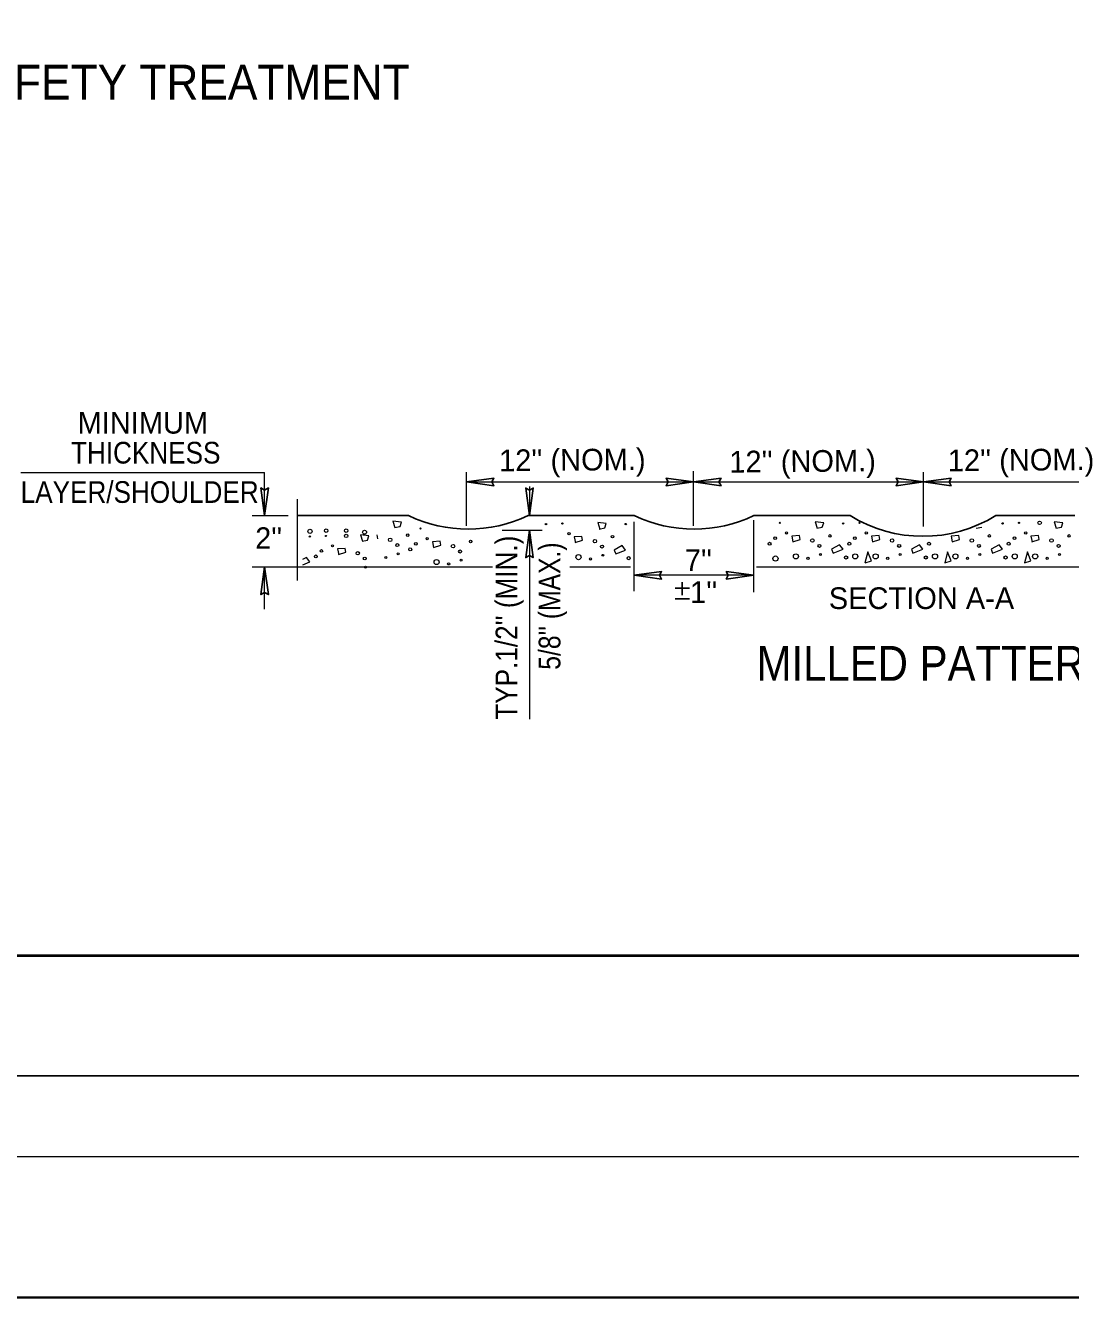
# Model space of a CAD drawing. Extents: x 2935 to 3309, y -322 to -44.
# Drawn here: x 3118.6 to 3183.7, y -322.4 to -243.2 of the extents above; entities that cross this region are included whole.
import ezdxf

# ---------------------------------------------------------------- set-up
doc = ezdxf.new("R2010")
doc.units = 0
doc.header["$LTSCALE"] = 0.54
doc.layers.add('1', color=7, linetype='Continuous', lineweight=25)

msp = doc.modelspace()

# ---------------------------------------------------------------- linework, layer by layer
at = {"layer": '1', "lineweight": 13}
for p, q in [((3118.3622, -271.0615), (3133.5323, -271.0615)), ((3133.5323, -273.7262), (3133.5323, -271.0615)), ((3146.0838, -274.3654), (3146.0838, -271.0268)), ((3160.221, -274.3654), (3160.221, -270.9734)), ((3174.5363, -274.4099), (3174.5363, -271.0268)), ((3146.0894, -271.6443), (3146.0838, -271.6443)), ((3150.0122, -271.9155), (3150.0122, -273.7292)), ((3160.2154, -271.6443), (3160.221, -271.6443)), ((3160.2266, -271.6443), (3160.221, -271.6443)), ((3174.5308, -271.6443), (3174.5363, -271.6443)), ((3174.5363, -271.6443), (3188.4954, -271.6443)), ((3174.5419, -271.6443), (3174.5363, -271.6443)), ((3135.5708, -277.7636), (3135.5708, -272.7137)), ((3132.7557, -273.7262), (3134.9883, -273.7262)), ((3133.5323, -273.7206), (3133.5323, -273.7262)), ((3150.0122, -273.7237), (3150.0122, -273.7292)), ((3156.5194, -278.4388), (3156.5194, -274.1262)), ((3163.96, -278.4885), (3163.96, -274.0142)), ((3177.8027, -274.5243), (3178.1474, -274.4539)), ((3140.5788, -275.1699), (3140.5366, -274.9377)), ((3148.3132, -274.6379), (3150.8082, -274.6379)), ((3150.0028, -274.6379), (3150.0028, -286.3975)), ((3150.0028, -274.6435), (3150.0028, -274.6379)), ((3132.7557, -276.9317), (3147.7168, -276.9317)), ((3133.5323, -279.5544), (3133.5323, -276.9317)), ((3133.5323, -276.9373), (3133.5323, -276.9317)), ((3136.1295, -276.3405), (3135.8894, -276.4757)), ((3135.9075, -276.7889), (3136.3364, -276.6164)), ((3136.3364, -276.6164), (3136.1295, -276.3405)), ((3152.5242, -276.9317), (3156.2984, -276.9317)), ((3164.136, -276.9317), (3212.0623, -276.9317)), ((3163.96, -277.4488), (3156.5194, -277.4488)), ((3156.525, -277.4488), (3156.5194, -277.4488)), ((3163.9544, -277.4488), (3163.96, -277.4488)), ((2945.0642, -313.5971), (3305.0933, -313.5971))]:
    msp.add_line(p, q, dxfattribs=at)
at = {"layer": '1'}
for p, q in [((3135.5708, -273.7292), (3142.4804, -273.7292)), ((3149.9217, -273.7292), (3156.5334, -273.7292)), ((3163.9747, -273.7292), (3169.9551, -273.7292)), ((3179.0326, -273.7292), (3183.9457, -273.7292)), ((3159.9684, -278.2491), (3159.0767, -278.2531)), ((3159.5105, -277.866), (3159.5141, -278.6842)), ((3159.9713, -278.9128), (3159.0797, -278.9167)), ((2960.0657, -308.5964), (3305.0933, -308.5964))]:
    msp.add_line(p, q, dxfattribs=at)
at = {"layer": '1', "lineweight": 40}
msp.add_line((2975.0662, -301.0962), (3300.0926, -301.0962), dxfattribs=at)
at = {"layer": '1', "lineweight": 35}
msp.add_lwpolyline([(2935.2552, -322.3793), (3309.272, -322.3793), (3309.272, -43.554), (2935.2552, -43.554)], close=True, dxfattribs=at)
at = {"layer": '1'}
for points in [[(3146.0838, -271.6443), (3147.7953, -271.4142), (3147.6635, -271.6443), (3147.7953, -271.8745)], [(3160.221, -271.6443), (3158.5095, -271.8745), (3158.6413, -271.6443), (3158.5095, -271.4142)], [(3160.221, -271.6443), (3161.9325, -271.4142), (3161.8007, -271.6443), (3161.9325, -271.8745)], [(3174.5363, -271.6443), (3172.8248, -271.8745), (3172.9567, -271.6443), (3172.8248, -271.4142)], [(3174.5363, -271.6443), (3176.2478, -271.4142), (3176.116, -271.6443), (3176.2478, -271.8745)], [(3133.5323, -273.7262), (3133.3021, -272.0147), (3133.5323, -272.1465), (3133.7624, -272.0147)], [(3150.0122, -273.7292), (3149.782, -272.0177), (3150.0122, -272.1496), (3150.2423, -272.0177)], [(3150.0028, -274.6379), (3150.233, -276.3494), (3150.0028, -276.2176), (3149.7727, -276.3494)], [(3133.5323, -276.9317), (3133.7624, -278.6432), (3133.5323, -278.5114), (3133.3021, -278.6432)], [(3156.5194, -277.4488), (3158.2309, -277.2187), (3158.0991, -277.4488), (3158.2309, -277.679)], [(3163.96, -277.4488), (3162.2485, -277.679), (3162.3803, -277.4488), (3162.2485, -277.2187)]]:
    msp.add_lwpolyline(points, close=True, dxfattribs=at)
at = {"layer": '1', "lineweight": 13}
for points in [[(3146.0838, -271.6443), (3160.221, -271.6443), (3174.5363, -271.6443)], [(3141.6132, -274.4802), (3141.9579, -274.4099), (3142.0493, -274.1355), (3141.5147, -274.0792), (3141.6413, -274.4802)], [(3154.3519, -274.5682), (3154.6967, -274.4979), (3154.7882, -274.2234), (3154.2533, -274.1672), (3154.38, -274.5682)], [(3167.8813, -274.5243), (3168.226, -274.4539), (3168.3176, -274.1795), (3167.7828, -274.1232), (3167.9094, -274.5243)], [(3182.7633, -274.5243), (3183.1081, -274.4539), (3183.1996, -274.1795), (3182.6648, -274.1232), (3182.7914, -274.5243)], [(3139.5925, -275.3333), (3139.9305, -275.2644), (3140.0202, -274.9953), (3139.4959, -274.9402), (3139.6201, -275.3333)], [(3144.0308, -275.7202), (3144.4883, -275.5655), (3144.446, -275.3332), (3143.9676, -275.3614), (3144.0378, -275.7272)], [(3152.8602, -275.4126), (3153.3176, -275.2578), (3153.2753, -275.0256), (3152.7968, -275.0537), (3152.8672, -275.4196)], [(3166.3895, -275.3687), (3166.8469, -275.2139), (3166.8047, -274.9817), (3166.3263, -275.0098), (3166.3967, -275.3757)], [(3171.3503, -275.3687), (3171.8076, -275.2139), (3171.7653, -274.9817), (3171.2868, -275.0098), (3171.3573, -275.3757)], [(3176.3108, -275.3687), (3176.7683, -275.2139), (3176.7261, -274.9817), (3176.2476, -275.0098), (3176.3179, -275.3757)], [(3181.2716, -275.3687), (3181.7289, -275.2139), (3181.6867, -274.9817), (3181.2083, -275.0098), (3181.2786, -275.3757)], [(3138.13, -276.1612), (3138.5784, -276.0094), (3138.537, -275.7817), (3138.0679, -275.8093), (3138.1368, -276.168)], [(3170.8928, -276.6634), (3171.2868, -276.5578), (3171.0688, -275.9879), (3170.8858, -276.6774)], [(3175.8536, -276.6634), (3176.2476, -276.5578), (3176.0295, -275.9879), (3175.8464, -276.6774)], [(3180.8142, -276.6634), (3181.2083, -276.5578), (3180.9902, -275.9879), (3180.8072, -276.6774)]]:
    msp.add_lwpolyline(points, dxfattribs=at)
for points in [[(3155.3792, -276.1232), (3155.9913, -275.8769), (3155.7803, -275.5955), (3155.2807, -275.8769)], [(3168.9086, -276.0793), (3169.5208, -275.8331), (3169.3097, -275.5515), (3168.8101, -275.8331)], [(3173.8693, -276.0793), (3174.4813, -275.8331), (3174.2703, -275.5515), (3173.7708, -275.8331)], [(3178.8299, -276.0793), (3179.4421, -275.8331), (3179.231, -275.5515), (3178.7313, -275.8331)]]:
    msp.add_lwpolyline(points, close=True, dxfattribs=at)
for centre, radius in [((3136.3489, -274.7109), 0.13), ((3137.3588, -274.6741), 0.1072), ((3138.6009, -274.6741), 0.1072), ((3143.2288, -274.5381), 0.0358), ((3151.0377, -274.2656), 0.0428), ((3152.058, -274.2304), 0.0358), ((3155.9984, -274.2656), 0.0428), ((3165.5874, -274.1865), 0.0358), ((3169.5278, -274.2217), 0.0428), ((3170.5481, -274.1865), 0.0358), ((3179.4491, -274.2217), 0.0428), ((3180.4694, -274.1865), 0.0358), ((3181.7519, -274.1829), 0.1093), ((3136.3433, -275.0367), 0.0419), ((3137.3436, -275.0022), 0.0351), ((3138.6009, -274.9987), 0.1072), ((3139.7511, -274.7693), 0.1222), ((3141.3417, -275.2399), 0.1075), ((3142.4364, -274.9518), 0.0761), ((3143.6439, -275.1644), 0.0704), ((3146.3458, -275.3474), 0.0761), ((3152.4732, -274.8567), 0.0704), ((3154.0805, -275.3277), 0.1075), ((3155.1751, -275.0396), 0.0761), ((3164.948, -275.485), 0.0938), ((3165.2989, -275.1364), 0.0847), ((3166.0026, -274.8128), 0.0704), ((3167.6099, -275.2838), 0.1075), ((3168.7045, -274.9957), 0.0761), ((3169.9086, -275.485), 0.0938), ((3170.2596, -275.1364), 0.0847), ((3170.9632, -274.8128), 0.0704), ((3172.5705, -275.2838), 0.1075), ((3174.8693, -275.485), 0.0938), ((3177.5312, -275.2838), 0.1075), ((3178.6258, -274.9957), 0.0761), ((3179.83, -275.485), 0.0938), ((3180.1809, -275.1364), 0.0847), ((3180.8846, -274.8128), 0.0704), ((3182.4919, -275.2838), 0.1075), ((3183.5865, -274.9957), 0.0761), ((3136.7167, -276.2753), 0.0919), ((3137.0608, -275.9335), 0.0831), ((3137.7506, -275.6162), 0.069), ((3139.3264, -276.078), 0.1054), ((3141.7835, -275.5723), 0.0938), ((3141.8398, -276.116), 0.0593), ((3142.5893, -275.8367), 0.0938), ((3142.9403, -275.4881), 0.0847), ((3145.2512, -275.6355), 0.1075), ((3145.693, -275.9679), 0.0938), ((3153.0591, -276.3164), 0.1602), ((3154.5222, -275.6602), 0.0938), ((3154.5785, -276.2039), 0.0593), ((3166.5885, -276.2725), 0.1602), ((3168.0516, -275.6163), 0.0938), ((3168.1079, -276.16), 0.0593), ((3170.2822, -276.2725), 0.1602), ((3171.5492, -276.2725), 0.1602), ((3173.0123, -275.6163), 0.0938), ((3173.0686, -276.16), 0.0593), ((3175.2429, -276.2725), 0.1602), ((3176.5099, -276.2725), 0.1602), ((3177.973, -275.6163), 0.0938), ((3178.0292, -276.16), 0.0593), ((3180.2035, -276.2725), 0.1602), ((3181.4705, -276.2725), 0.1602), ((3182.9336, -275.6163), 0.0938), ((3182.9899, -276.16), 0.0593), ((3139.7595, -276.4039), 0.0919), ((3139.8147, -276.937), 0.0581), ((3141.0713, -276.345), 0.0664), ((3144.2299, -276.6241), 0.1602), ((3144.9808, -276.7406), 0.0664), ((3145.7492, -276.5116), 0.0593), ((3153.81, -276.4329), 0.0664), ((3156.1814, -276.3836), 0.0995), ((3165.3146, -276.4045), 0.1602), ((3167.3394, -276.389), 0.0664), ((3169.7108, -276.3397), 0.0995), ((3172.3001, -276.389), 0.0664), ((3174.6714, -276.3397), 0.0995), ((3177.2608, -276.389), 0.0664), ((3179.6321, -276.3397), 0.0995), ((3182.2215, -276.389), 0.0664)]:
    msp.add_circle(centre, radius, dxfattribs=at)
at = {"layer": '1'}
for centre, start, end in [((3146.201, -265.9673), 244.38968, 295.61032), ((3160.254, -265.9673), 244.38968, 295.61032), ((3174.4938, -266.4155), 238.1772, 301.8228)]:
    msp.add_arc(centre, 8.6076, start, end, dxfattribs=at)

# ---------------------------------------------------------------- texts
for s, height, width, p in [('GENERAL LAYOUT - INTERSECTION SAFETY TREATMENT  ', 2.167, 0.95, (3065.624, -247.8517)), ('THICKNESS', 1.35, 0.9, (3121.4823, -270.4972)), ('LAYER/SHOULDER', 1.35, 0.9, (3118.3512, -272.9434)), ('MILLED PATTERN', 2.167, 0.9, (3164.1388, -284.0101))]:
    msp.add_text(s, height=height, dxfattribs=dict(at, width=width)).set_placement(p)
for s, height, p in [('MINIMUM', 1.35, (3121.8916, -268.6332)), ("2''", 1.333, (3132.9466, -275.7975)), ("7''", 1.35, (3159.6719, -277.1859)), ("1''", 1.35, (3159.9999, -279.1639)), ('SECTION A-A', 1.35, (3168.6352, -279.5469))]:
    msp.add_text(s, height=height, dxfattribs=at).set_placement(p)
for p in [(3148.1243, -270.9792), (3162.4518, -271.0612), (3176.0426, -270.9792)]:
    msp.add_text("12'' (NOM.)", height=1.35, rotation=0.5, dxfattribs=at).set_placement(p)
for s, width, p in [("TYP.1/2'' (MIN.)", 0.9, (3149.2518, -286.4337)), ("5/8'' (MAX.)", 0.85, (3151.9327, -283.3227))]:
    msp.add_text(s, height=1.35, rotation=90, dxfattribs=dict(at, width=width)).set_placement(p)

doc.saveas('drawing.dxf')
